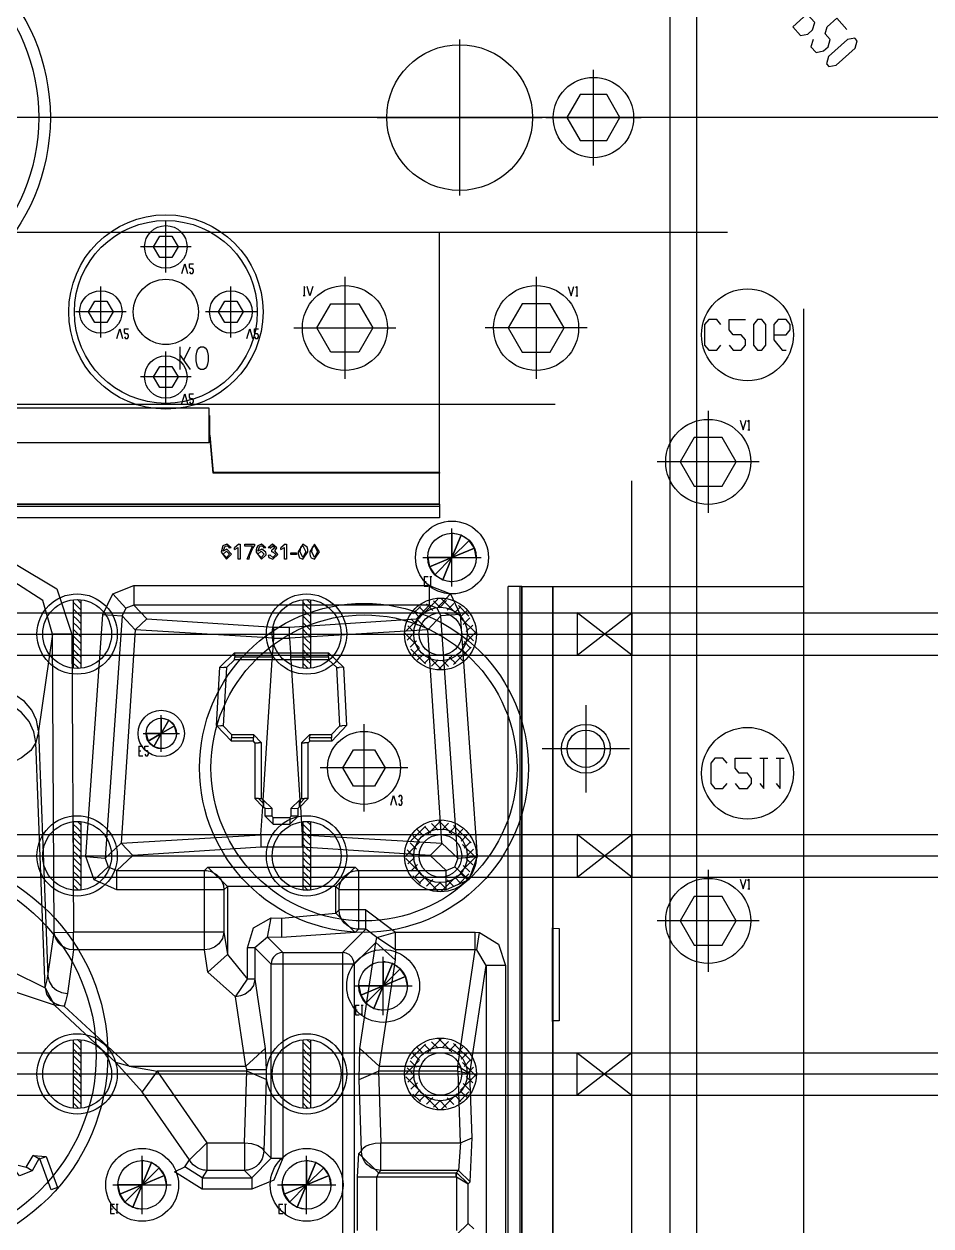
# Model space of a CAD drawing. Header units: millimetres. Extents: x -1 to 1014, y -756 to 757.
# Drawn here: x 228.3 to 292, y 139.8 to 224.1 of the extents above; entities that cross this region are included whole.
import ezdxf

# ---------------------------------------------------------------- set-up
doc = ezdxf.new("R2010")
doc.units = ezdxf.units.MM

# ---------------------------------------------------------------- blocks, each defined once
blk = doc.blocks.new('blockName2')
for points in [[(273.685, 29.578), (273.685, 405.569)], [(275.565, 29.578), (275.565, 405.569)], [(284.304, 225.741), (282.316, 223.936), (282.858, 223.339), (283.37, 223.441), (283.701, 223.742), (283.852, 224.242), (283.31, 224.838)], [(283.731, 223.044), (283.58, 222.544), (283.941, 222.146), (284.453, 222.248), (284.784, 222.549), (284.935, 223.049), (284.574, 223.447), (284.725, 223.946), (285.388, 224.548), (286.11, 223.753)], [(258.914, 223.049), (258.914, 212.098)], [(286.652, 223.157), (286.14, 223.054), (284.814, 221.851), (284.663, 221.351), (284.844, 221.152), (285.356, 221.254), (286.681, 222.458), (286.832, 222.958), (286.652, 223.157)], [(268.313, 214.217), (268.313, 220.931)], [(269.244, 215.962), (270.174, 217.574), (269.244, 219.185), (267.383, 219.185), (266.453, 217.574), (267.383, 215.962), (269.244, 215.962)], [(335.143, 217.574), (32.2878, 217.574)], [(253.118, 217.574), (264.709, 217.574)], [(264.956, 217.574), (271.671, 217.574)], [(238.288, 206.707), (238.288, 210.285)], [(277.713, 209.517), (89.7177, 209.517)], [(257.496, 190.44), (257.496, 209.517)], [(240.076, 208.496), (236.499, 208.496)], [(237.859, 207.753), (237.429, 208.496), (237.859, 209.24), (238.717, 209.24), (239.146, 208.496), (238.717, 207.753), (237.859, 207.753)], [(239.414, 206.632), (239.615, 207.303), (239.817, 206.632)], [(239.951, 206.744), (240.018, 206.632), (240.152, 206.632), (240.219, 206.744), (240.219, 206.855), (240.152, 206.967), (240.018, 206.967), (239.951, 207.079), (239.951, 207.303), (240.219, 207.303)], [(250.857, 206.384), (250.857, 199.221)], [(264.285, 206.384), (264.285, 199.221)], [(233.722, 202.142), (233.722, 205.719)], [(242.853, 202.142), (242.853, 205.719)], [(248.07, 205.052), (247.936, 205.052)], [(248.07, 205.611), (248.003, 205.723), (248.003, 205.052)], [(248.607, 205.723), (248.406, 205.052), (248.205, 205.723)], [(266.534, 205.723), (266.736, 205.052), (266.937, 205.723)], [(267.071, 205.611), (267.139, 205.723), (267.139, 205.052)], [(267.071, 205.052), (267.206, 205.052)], [(233.293, 203.187), (232.864, 203.93), (233.293, 204.674), (234.152, 204.674), (234.581, 203.93), (234.152, 203.187), (233.293, 203.187)], [(242.424, 203.187), (241.995, 203.93), (242.424, 204.674), (243.283, 204.674), (243.712, 203.93), (243.283, 203.187), (242.424, 203.187)], [(251.841, 204.508), (252.826, 202.802), (251.841, 201.097), (249.872, 201.097), (248.888, 202.802), (249.872, 204.508), (251.841, 204.508)], [(263.3, 204.508), (262.316, 202.802), (263.3, 201.097), (265.27, 201.097), (266.254, 202.802), (265.27, 204.508), (263.3, 204.508)], [(235.511, 203.93), (231.934, 203.93)], [(244.642, 203.93), (241.065, 203.93)], [(277.261, 203.038), (276.974, 203.396), (276.401, 203.396), (276.115, 203.038), (276.115, 201.605), (276.401, 201.247), (276.974, 201.247), (277.261, 201.605)], [(277.834, 201.605), (278.12, 201.247), (278.693, 201.247), (278.98, 201.605), (278.98, 201.963), (278.693, 202.321), (278.12, 202.321), (277.834, 202.68), (277.834, 203.396), (278.98, 203.396)], [(279.839, 203.396), (279.552, 203.038), (279.552, 201.605), (279.839, 201.247), (280.125, 201.247), (280.412, 201.605), (280.412, 203.038), (280.125, 203.396), (279.839, 203.396)], [(280.985, 202.321), (281.844, 202.321), (282.131, 202.68), (282.131, 203.038), (281.844, 203.396), (281.271, 203.396), (280.985, 203.038), (280.985, 201.963), (281.558, 201.247), (281.844, 201.247)], [(283.085, 76.5769), (283.085, 204.145)], [(234.848, 202.066), (235.05, 202.737), (235.251, 202.066)], [(235.385, 202.178), (235.452, 202.066), (235.587, 202.066), (235.654, 202.178), (235.654, 202.29), (235.587, 202.402), (235.452, 202.402), (235.385, 202.514), (235.385, 202.737), (235.654, 202.737)], [(243.979, 202.066), (244.181, 202.737), (244.382, 202.066)], [(244.516, 202.178), (244.584, 202.066), (244.718, 202.066), (244.785, 202.178), (244.785, 202.29), (244.718, 202.402), (244.584, 202.402), (244.516, 202.514), (244.516, 202.737), (244.785, 202.737)], [(247.275, 202.802), (254.438, 202.802)], [(267.866, 202.802), (260.704, 202.802)], [(238.288, 197.576), (238.288, 201.153)], [(239.277, 201.488), (239.277, 199.877)], [(240.029, 199.877), (239.277, 200.951)], [(239.546, 200.568), (240.029, 201.488)], [(240.727, 199.877), (240.62, 199.954), (240.512, 200.107), (240.459, 200.261), (240.405, 200.491), (240.405, 200.874), (240.459, 201.105), (240.512, 201.258), (240.62, 201.412), (240.727, 201.488), (240.942, 201.488), (241.049, 201.412), (241.157, 201.258), (241.211, 201.105), (241.264, 200.874), (241.264, 200.491), (241.211, 200.261), (241.157, 200.107), (241.049, 199.954), (240.942, 199.877), (240.727, 199.877)], [(237.859, 198.621), (237.429, 199.365), (237.859, 200.108), (238.717, 200.108), (239.146, 199.365), (238.717, 198.621), (237.859, 198.621)], [(240.076, 199.365), (236.499, 199.365)], [(239.414, 197.5), (239.615, 198.172), (239.817, 197.5)], [(239.951, 197.612), (240.018, 197.5), (240.152, 197.5), (240.219, 197.612), (240.219, 197.724), (240.152, 197.836), (240.018, 197.836), (239.951, 197.948), (239.951, 198.172), (240.219, 198.172)], [(265.628, 197.431), (101.803, 197.431)], [(227.685, 197.203), (241.315, 197.203)], [(241.315, 197.203), (241.315, 194.738)], [(241.342, 196.652), (241.342, 195.289)], [(276.37, 196.984), (276.37, 189.821)], [(278.62, 196.323), (278.821, 195.652), (279.023, 196.323)], [(279.157, 196.212), (279.224, 196.323), (279.224, 195.652)], [(241.342, 195.289), (241.367, 195.289)], [(241.602, 192.617), (241.367, 195.289)], [(241.628, 192.646), (241.396, 195.289)], [(275.386, 195.108), (274.401, 193.403), (275.386, 191.697), (277.355, 191.697), (278.34, 193.403), (277.355, 195.108), (275.386, 195.108)], [(279.157, 195.652), (279.291, 195.652)], [(241.315, 194.738), (227.685, 194.738)], [(279.952, 193.403), (272.789, 193.403)], [(241.602, 192.617), (241.628, 192.646)], [(257.496, 192.617), (241.602, 192.617)], [(257.496, 192.646), (241.628, 192.646)], [(257.496, 192.646), (257.496, 192.617)], [(270.999, 88.6623), (270.999, 192.06)], [(257.496, 190.44), (109.935, 190.44)], [(109.935, 190.44), (257.496, 190.44)], [(109.935, 190.296), (257.496, 190.296)], [(257.496, 190.44), (257.496, 189.479)], [(257.496, 189.479), (109.935, 189.479)], [(258.377, 184.642), (258.377, 188.735)], [(242.296, 187.513), (242.181, 187.071)], [(242.567, 187.634), (242.296, 187.513)], [(242.316, 187.128), (242.443, 187.48)], [(242.443, 187.48), (242.558, 187.512)], [(242.558, 187.512), (242.688, 187.457)], [(242.872, 187.362), (242.567, 187.634)], [(242.688, 187.457), (242.737, 187.349)], [(242.872, 187.362), (242.737, 187.349)], [(243.409, 187.634), (243.117, 187.369)], [(243.117, 187.244), (243.361, 187.4)], [(243.117, 187.244), (243.117, 187.369)], [(243.361, 186.576), (243.361, 187.4)], [(243.409, 187.634), (243.496, 187.634)], [(243.496, 187.634), (243.496, 186.576)], [(243.835, 187.484), (243.835, 187.62)], [(243.835, 187.62), (244.513, 187.62)], [(244.378, 187.484), (243.835, 187.484)], [(243.998, 186.576), (244.378, 187.484)], [(244.369, 187.305), (244.513, 187.51)], [(244.513, 187.62), (244.513, 187.51)], [(244.665, 187.382), (244.632, 187.233)], [(244.737, 187.513), (244.665, 187.382)], [(245.008, 187.634), (244.737, 187.513)], [(244.757, 187.128), (244.884, 187.48)], [(244.884, 187.48), (244.999, 187.512)], [(244.999, 187.512), (245.129, 187.457)], [(245.314, 187.362), (245.008, 187.634)], [(245.129, 187.457), (245.178, 187.349)], [(245.314, 187.362), (245.178, 187.349)], [(245.786, 187.634), (245.476, 187.362)], [(245.612, 187.349), (245.476, 187.362)], [(245.612, 187.349), (245.79, 187.512)], [(245.951, 187.36), (245.732, 187.197)], [(246.087, 187.365), (245.786, 187.634)], [(245.79, 187.512), (245.951, 187.36)], [(245.942, 187.155), (246.087, 187.365)], [(246.664, 187.634), (246.371, 187.369)], [(246.371, 187.244), (246.615, 187.4)], [(246.371, 187.244), (246.371, 187.369)], [(246.615, 186.576), (246.615, 187.4)], [(246.664, 187.634), (246.751, 187.634)], [(246.751, 187.634), (246.751, 186.576)], [(247.917, 187.634), (247.578, 187.097)], [(247.714, 187.098), (247.775, 187.439)], [(247.775, 187.439), (247.916, 187.512)], [(247.916, 187.512), (248.121, 187.098)], [(248.216, 187.403), (247.917, 187.634)], [(248.248, 187.258), (248.216, 187.403)], [(248.731, 187.634), (248.392, 187.097)], [(248.528, 187.098), (248.589, 187.439)], [(248.589, 187.439), (248.73, 187.512)], [(248.73, 187.512), (248.934, 187.098)], [(249.07, 187.097), (248.731, 187.634)], [(242.181, 187.071), (242.552, 186.562)], [(242.573, 187.267), (242.316, 187.128)], [(242.316, 186.927), (242.536, 187.145)], [(242.541, 186.684), (242.316, 186.927)], [(242.536, 187.145), (242.75, 186.92)], [(242.75, 186.92), (242.541, 186.684)], [(242.552, 186.562), (242.886, 186.924)], [(242.886, 186.924), (242.573, 187.267)], [(243.496, 186.576), (243.361, 186.576)], [(244.134, 186.576), (243.998, 186.576)], [(244.134, 186.576), (244.18, 186.863)], [(244.18, 186.863), (244.369, 187.305)], [(244.632, 187.233), (244.622, 187.071)], [(244.622, 187.071), (244.993, 186.562)], [(245.015, 187.267), (244.757, 187.128)], [(244.757, 186.927), (244.977, 187.145)], [(244.982, 186.684), (244.757, 186.927)], [(244.977, 187.145), (245.191, 186.92)], [(245.191, 186.92), (244.982, 186.684)], [(244.993, 186.562), (245.325, 186.885)], [(245.302, 187.067), (245.015, 187.267)], [(245.327, 186.924), (245.302, 187.067)], [(245.325, 186.885), (245.327, 186.924)], [(245.463, 186.861), (245.598, 186.874)], [(245.463, 186.861), (245.519, 186.699)], [(245.519, 186.699), (245.792, 186.562)], [(245.797, 186.684), (245.598, 186.874)], [(245.719, 187.078), (245.733, 187.197)], [(245.719, 187.078), (245.807, 187.092)], [(245.792, 186.562), (246.141, 186.894)], [(246.005, 186.895), (245.797, 186.684)], [(245.807, 187.092), (246.005, 186.895)], [(246.141, 186.894), (245.942, 187.155)], [(246.751, 186.576), (246.615, 186.576)], [(247.063, 186.888), (247.063, 187.01)], [(247.063, 187.01), (247.456, 187.01)], [(247.456, 186.888), (247.063, 186.888)], [(247.456, 187.01), (247.456, 186.888)], [(247.578, 187.097), (247.587, 186.941)], [(247.587, 186.941), (247.617, 186.795)], [(247.617, 186.795), (247.681, 186.664)], [(247.681, 186.664), (247.917, 186.562)], [(247.917, 186.684), (247.714, 187.098)], [(248.121, 187.098), (247.917, 186.684)], [(247.917, 186.562), (248.256, 187.097)], [(248.256, 187.097), (248.248, 187.258)], [(248.392, 187.097), (248.4, 186.941)], [(248.4, 186.941), (248.43, 186.795)], [(248.43, 186.795), (248.495, 186.664)], [(248.495, 186.664), (248.731, 186.562)], [(248.731, 186.684), (248.528, 187.098)], [(248.934, 187.098), (248.731, 186.684)], [(248.731, 186.562), (249.07, 187.097)], [(256.33, 186.689), (260.423, 186.689)], [(227.781, 186.201), (230.634, 184.491), (231.692, 181.31)], [(230.332, 181.302), (229.64, 183.661), (227.604, 184.981)], [(256.427, 185.344), (256.427, 184.672), (256.696, 184.672)], [(256.427, 185.344), (256.696, 185.344)], [(256.427, 185.008), (256.562, 185.008)], [(256.83, 184.784), (256.897, 184.672), (256.897, 185.344)], [(256.83, 185.344), (256.964, 185.344)], [(233.868, 182.689), (234.554, 184.129)], [(234.554, 184.129), (236.038, 184.713)], [(235.48, 183.137), (234.554, 184.129)], [(236.038, 184.713), (236.038, 183.353)], [(236.038, 184.713), (256.786, 184.713)], [(256.786, 184.713), (258.27, 184.129)], [(256.786, 184.713), (256.786, 183.353)], [(257.344, 183.137), (258.27, 184.129)], [(258.27, 184.129), (258.956, 182.689)], [(262.322, 100.82), (262.322, 184.652)], [(263.283, 184.652), (262.322, 184.652)], [(263.14, 184.652), (263.14, 100.747)], [(263.283, 100.708), (263.283, 184.652)], [(263.283, 184.652), (263.283, 100.708)], [(263.283, 184.652), (283.085, 184.652)], [(265.461, 160.698), (265.461, 184.652)], [(265.461, 184.652), (265.489, 184.652)], [(265.489, 160.679), (265.489, 184.652)], [(231.789, 183.719), (231.789, 178.915)], [(231.789, 183.553), (232.057, 183.284)], [(232.057, 183.284), (232.326, 183.015)], [(232.083, 183.733), (232.326, 183.49)], [(232.326, 183.719), (232.326, 178.915)], [(235.48, 183.137), (235.225, 182.595)], [(236.038, 183.353), (235.48, 183.137)], [(256.786, 183.353), (236.038, 183.353)], [(236.038, 183.353), (236.946, 182.38)], [(247.903, 183.719), (247.903, 178.915)], [(247.903, 183.553), (248.171, 183.284)], [(248.171, 183.284), (248.44, 183.015)], [(248.197, 183.733), (248.44, 183.49)], [(248.44, 183.719), (248.44, 178.915)], [(255.631, 182.726), (256.162, 183.257)], [(255.878, 182.38), (256.786, 183.353)], [(256.08, 183.223), (256.535, 182.768)], [(256.279, 182.662), (257.378, 183.761)], [(256.584, 183.432), (257.039, 182.977)], [(257.344, 183.137), (256.786, 183.353)], [(257.088, 183.64), (257.543, 183.185)], [(257.599, 182.595), (257.344, 183.137)], [(257.495, 183.166), (257.995, 183.665)], [(257.619, 183.821), (258.718, 182.722)], [(258.043, 183.002), (258.498, 183.457)], [(258.547, 182.793), (259.002, 183.248)], [(258.835, 183.317), (259.571, 182.581)], [(96.4318, 182.811), (270.999, 182.811)], [(231.789, 183.078), (232.056, 182.811)], [(231.789, 182.603), (232.057, 182.335)], [(232.056, 182.811), (232.057, 182.809)], [(232.057, 182.809), (232.326, 182.541)], [(232.057, 182.335), (232.326, 182.066)], [(232.679, 165.687), (233.868, 182.689)], [(233.868, 182.689), (235.225, 182.595)], [(235.225, 182.595), (234.036, 165.592)], [(236.132, 181.621), (235.225, 182.595)], [(236.132, 181.621), (236.946, 182.38)], [(236.946, 182.38), (245.859, 181.794)], [(246.964, 181.794), (255.878, 182.38)], [(247.903, 183.078), (248.17, 182.811)], [(247.903, 182.603), (248.171, 182.335)], [(248.17, 182.811), (248.171, 182.809)], [(248.171, 182.809), (248.44, 182.541)], [(248.171, 182.335), (248.44, 182.066)], [(255.128, 181.51), (256.226, 182.609)], [(255.491, 182.388), (255.946, 181.933)], [(255.7, 182.892), (256.155, 182.437)], [(256.692, 181.621), (255.878, 182.38)], [(257.599, 182.595), (256.692, 181.621)], [(258.956, 182.689), (257.599, 182.595)], [(258.788, 165.592), (257.599, 182.595)], [(258.956, 182.689), (260.145, 165.687)], [(258.962, 182.497), (259.418, 182.952)], [(258.976, 182.464), (260.074, 181.366)], [(259.171, 181.993), (259.626, 182.448)], [(267.167, 179.824), (270.999, 182.811)], [(270.999, 179.824), (267.167, 182.811)], [(267.167, 182.811), (267.167, 179.824)], [(270.999, 182.811), (323.906, 182.811)], [(270.999, 182.811), (270.999, 179.824)], [(231.789, 182.128), (232.057, 181.86)], [(231.789, 181.654), (232.057, 181.385)], [(232.057, 181.86), (232.326, 181.591)], [(236.132, 181.621), (235.158, 166.639)], [(245.859, 181.035), (236.132, 181.621)], [(245.859, 181.794), (246.964, 181.794)], [(245.859, 181.035), (245.859, 181.794)], [(246.964, 181.035), (246.964, 181.794)], [(256.692, 181.621), (246.964, 181.035)], [(247.903, 182.128), (248.171, 181.86)], [(247.903, 181.654), (248.171, 181.385)], [(248.171, 181.86), (248.44, 181.591)], [(255.283, 181.885), (255.738, 181.43)], [(257.666, 166.639), (256.692, 181.621)], [(259.12, 180.518), (260.043, 181.441)], [(259.38, 181.49), (259.835, 181.945)], [(96.4318, 181.317), (272.492, 181.317)], [(230.332, 181.302), (229.35, 174.518)], [(231.692, 181.31), (230.332, 181.302)], [(230.455, 160.37), (230.332, 181.302)], [(231.692, 181.31), (231.814, 160.378)], [(231.789, 181.179), (232.057, 180.91)], [(231.789, 180.704), (232.057, 180.435)], [(232.057, 181.385), (232.125, 181.317)], [(232.057, 180.91), (232.326, 180.642)], [(232.125, 181.317), (232.326, 181.116)], [(245.791, 179.987), (245.859, 181.035)], [(245.859, 181.035), (246.964, 181.035)], [(246.964, 181.035), (247.033, 179.987)], [(247.903, 181.179), (248.171, 180.91)], [(247.903, 180.704), (248.171, 180.435)], [(248.171, 181.385), (248.239, 181.317)], [(248.171, 180.91), (248.44, 180.642)], [(248.239, 181.317), (248.44, 181.116)], [(255.074, 181.381), (256.082, 180.373)], [(255.223, 180.894), (255.723, 181.393)], [(255.432, 180.39), (255.887, 180.845)], [(259.231, 180.785), (259.686, 180.33)], [(259.439, 181.289), (259.894, 180.834)], [(270.999, 181.317), (329.543, 181.317)], [(96.4318, 179.824), (270.999, 179.824)], [(231.789, 180.229), (232.057, 179.961)], [(231.789, 179.755), (232.057, 179.486)], [(232.057, 180.435), (232.326, 180.167)], [(232.057, 179.961), (232.194, 179.824)], [(232.194, 179.824), (232.326, 179.692)], [(242.074, 178.985), (243.115, 179.986)], [(243.115, 179.987), (243.128, 179.719)], [(243.115, 179.986), (249.709, 179.986)], [(245.776, 179.516), (245.776, 179.987)], [(247.048, 179.987), (247.048, 179.516)], [(247.903, 180.229), (248.171, 179.961)], [(247.903, 179.755), (248.171, 179.486)], [(248.171, 180.435), (248.44, 180.167)], [(248.171, 179.961), (248.308, 179.824)], [(248.308, 179.824), (248.44, 179.692)], [(249.696, 179.719), (249.709, 179.986)], [(249.709, 179.986), (250.75, 178.985)], [(255.487, 180.256), (256.509, 179.234)], [(255.64, 179.887), (256.095, 180.342)], [(255.937, 179.471), (256.392, 179.926)], [(256.627, 179.829), (257.635, 178.82)], [(257.447, 178.845), (258.371, 179.769)], [(258.488, 179.174), (259.715, 180.4)], [(258.691, 179.901), (259.146, 179.446)], [(259.022, 180.282), (259.477, 179.827)], [(270.999, 179.824), (323.906, 179.824)], [(231.789, 179.28), (232.057, 179.011)], [(232.057, 179.486), (232.326, 179.217)], [(232.057, 179.011), (232.162, 178.906)], [(241.855, 174.896), (242.074, 178.985)], [(242.074, 178.985), (242.368, 178.964)], [(242.536, 178.966), (242.317, 174.877)], [(242.536, 178.966), (242.368, 178.964)], [(242.536, 178.966), (243.111, 179.515)], [(243.111, 179.515), (243.128, 179.719)], [(249.713, 179.515), (243.111, 179.515)], [(243.128, 179.719), (245.776, 179.719)], [(245.12, 169.662), (245.761, 179.516)], [(247.048, 179.719), (249.696, 179.719)], [(247.063, 179.516), (247.704, 169.662)], [(247.903, 179.28), (248.171, 179.011)], [(248.171, 179.486), (248.44, 179.217)], [(248.171, 179.011), (248.276, 178.906)], [(249.696, 179.719), (249.713, 179.515)], [(249.713, 179.515), (250.288, 178.966)], [(250.507, 174.877), (250.288, 178.966)], [(250.288, 178.966), (250.456, 178.964)], [(250.75, 178.985), (250.456, 178.964)], [(250.75, 178.985), (250.969, 174.896)], [(256.44, 179.262), (256.895, 179.717)], [(256.944, 179.054), (257.399, 179.509)], [(257.683, 179.484), (258.138, 179.029)], [(258.187, 179.692), (258.642, 179.237)], [(229.35, 174.518), (229.215, 175.268), (228.876, 175.968), (228.355, 176.572), (227.687, 177.042), (226.914, 177.345), (226.087, 177.463)], [(229.15, 173.705), (229.016, 174.461), (228.68, 175.173), (228.164, 175.796), (227.501, 176.289), (226.735, 176.62), (225.916, 176.768)], [(237.966, 173.055), (237.966, 175.614)], [(267.776, 176.33), (267.776, 170.191)], [(241.855, 174.896), (242.149, 174.875)], [(242.891, 173.791), (241.855, 174.896)], [(242.317, 174.877), (242.149, 174.875)], [(242.894, 174.262), (242.317, 174.877)], [(249.929, 174.262), (250.507, 174.877)], [(250.969, 174.896), (249.933, 173.791)], [(250.507, 174.877), (250.675, 174.875)], [(250.969, 174.896), (250.675, 174.875)], [(252.2, 168.848), (252.2, 174.987)], [(229.35, 174.518), (229.302, 174.246), (229.235, 173.975), (229.15, 173.705)], [(229.35, 174.518), (230.011, 157.307)], [(236.686, 174.335), (239.245, 174.335)], [(242.891, 173.791), (242.906, 174.038)], [(242.894, 174.262), (242.906, 174.038)], [(242.894, 174.262), (244.438, 174.262)], [(244.44, 174.038), (242.906, 174.038)], [(244.437, 173.791), (244.44, 174.038)], [(244.438, 174.262), (244.44, 174.038)], [(245.013, 173.686), (244.438, 174.262)], [(248.386, 174.262), (247.811, 173.686)], [(248.386, 174.262), (248.384, 174.038)], [(249.918, 174.038), (248.384, 174.038)], [(248.386, 173.791), (248.384, 174.038)], [(248.386, 174.262), (249.93, 174.262)], [(249.929, 174.262), (249.918, 174.038)], [(249.933, 173.791), (249.918, 174.038)], [(229.15, 173.705), (228.799, 173.136), (228.163, 172.613), (227.274, 172.16), (226.174, 171.8), (224.915, 171.549)], [(229.806, 156.475), (229.15, 173.705)], [(236.401, 173.442), (236.401, 172.77), (236.67, 172.77)], [(236.401, 173.442), (236.67, 173.442)], [(236.401, 173.106), (236.536, 173.106)], [(236.804, 172.882), (236.871, 172.77), (237.006, 172.77), (237.073, 172.882), (237.073, 172.994), (237.006, 173.106), (236.871, 173.106), (236.804, 173.218), (236.804, 173.442), (237.073, 173.442)], [(244.437, 173.791), (242.891, 173.791)], [(244.541, 173.686), (244.437, 173.791)], [(244.542, 173.686), (244.541, 169.768)], [(244.542, 173.686), (244.796, 173.677)], [(245.013, 173.686), (244.796, 173.677)], [(245.013, 169.768), (245.013, 173.686)], [(247.811, 173.686), (248.028, 173.677)], [(247.811, 173.686), (247.811, 169.768)], [(248.282, 173.686), (248.028, 173.677)], [(248.283, 169.768), (248.282, 173.686)], [(248.387, 173.791), (248.283, 173.686)], [(249.933, 173.791), (248.387, 173.791)], [(251.461, 170.638), (250.723, 171.918), (251.461, 173.197), (252.938, 173.197), (253.676, 171.918), (252.938, 170.638), (251.461, 170.638)], [(270.846, 173.26), (264.707, 173.26)], [(277.69, 172.253), (277.404, 172.612), (276.831, 172.612), (276.545, 172.253), (276.545, 170.821), (276.831, 170.463), (277.404, 170.463), (277.69, 170.821)], [(278.263, 170.821), (278.55, 170.463), (279.123, 170.463), (279.409, 170.821), (279.409, 171.179), (279.123, 171.537), (278.55, 171.537), (278.263, 171.895), (278.263, 172.612), (279.409, 172.612)], [(279.982, 170.821), (280.269, 170.463), (280.269, 172.612)], [(279.982, 172.612), (280.555, 172.612)], [(281.128, 170.821), (281.415, 170.463), (281.415, 172.612)], [(281.128, 172.612), (281.701, 172.612)], [(255.269, 171.918), (249.13, 171.918)], [(244.796, 169.758), (244.541, 169.768)], [(244.541, 169.768), (245.107, 169.192)], [(244.796, 169.758), (245.013, 169.768)], [(245.111, 169.437), (244.796, 169.758)], [(245.013, 169.768), (245.12, 169.662)], [(245.105, 169.437), (245.113, 169.663)], [(245.12, 169.662), (245.151, 169.662)], [(245.151, 169.662), (245.151, 169.191)], [(245.728, 169.086), (245.151, 169.662)], [(247.673, 169.662), (247.096, 169.086)], [(247.673, 169.662), (247.704, 169.662)], [(247.673, 169.191), (247.673, 169.662)], [(247.704, 169.662), (247.811, 169.768)], [(247.711, 169.663), (247.719, 169.437)], [(248.028, 169.758), (247.713, 169.437)], [(247.717, 169.192), (248.283, 169.768)], [(247.811, 169.768), (248.028, 169.758)], [(248.283, 169.768), (248.028, 169.758)], [(254.08, 169.298), (254.282, 169.97), (254.483, 169.298)], [(254.819, 169.634), (254.886, 169.746), (254.886, 169.858), (254.819, 169.97), (254.685, 169.97), (254.617, 169.858)], [(254.617, 169.41), (254.685, 169.298), (254.819, 169.298), (254.886, 169.41), (254.886, 169.522), (254.819, 169.634), (254.752, 169.634)], [(244.961, 167.22), (245.089, 169.191)], [(245.151, 169.191), (245.089, 169.191)], [(245.117, 169.436), (245.117, 169.191)], [(245.151, 169.191), (245.256, 169.086)], [(245.256, 168.541), (245.256, 169.086)], [(245.256, 169.086), (245.492, 169.077)], [(245.492, 169.077), (245.728, 169.086)], [(245.728, 169.086), (245.728, 168.541)], [(247.096, 168.541), (247.096, 169.086)], [(247.096, 169.086), (247.313, 169.077)], [(247.313, 169.077), (247.568, 169.086)], [(247.568, 169.086), (247.673, 169.191)], [(247.568, 168.541), (247.568, 169.086)], [(247.735, 169.191), (247.673, 169.191)], [(247.707, 169.191), (247.707, 169.436)], [(247.735, 169.191), (247.863, 167.22)], [(231.789, 168.143), (231.789, 163.338)], [(231.789, 167.976), (232.057, 167.707)], [(232.083, 168.156), (232.326, 167.913)], [(232.326, 168.143), (232.326, 163.338)], [(245.492, 168.532), (245.256, 168.541)], [(245.256, 168.541), (245.833, 167.965)], [(245.728, 168.541), (245.492, 168.532)], [(245.833, 168.436), (245.728, 168.541)], [(245.833, 168.436), (246.991, 168.436)], [(245.833, 167.965), (245.833, 168.436)], [(245.833, 167.965), (246.991, 167.965)], [(247.096, 168.541), (246.991, 168.436)], [(246.991, 167.965), (247.568, 168.541)], [(246.991, 168.436), (246.991, 167.965)], [(247.313, 168.532), (247.096, 168.541)], [(247.568, 168.541), (247.313, 168.532)], [(247.903, 168.143), (247.903, 163.338)], [(247.903, 167.976), (248.171, 167.707)], [(248.197, 168.156), (248.44, 167.913)], [(248.44, 168.143), (248.44, 163.338)], [(256.627, 167.229), (257.635, 168.238)], [(256.944, 168.004), (257.399, 167.549)], [(257.447, 168.213), (258.371, 167.289)], [(257.683, 167.574), (258.138, 168.029)], [(96.4318, 167.234), (270.999, 167.234)], [(231.789, 167.501), (232.056, 167.234)], [(232.056, 167.234), (232.057, 167.233)], [(232.057, 167.707), (232.326, 167.439)], [(232.057, 167.233), (232.326, 166.964)], [(235.158, 166.639), (244.961, 167.22)], [(244.961, 167.22), (244.961, 166.347)], [(247.863, 167.22), (244.961, 167.22)], [(247.863, 167.22), (247.863, 166.347)], [(247.863, 167.22), (257.666, 166.639)], [(247.903, 167.501), (248.17, 167.234)], [(248.17, 167.234), (248.171, 167.233)], [(248.171, 167.707), (248.44, 167.439)], [(248.171, 167.233), (248.44, 166.964)], [(255.487, 166.802), (256.509, 167.824)], [(255.64, 167.171), (256.095, 166.716)], [(255.937, 167.587), (256.392, 167.132)], [(256.44, 167.796), (256.895, 167.341)], [(258.187, 167.365), (258.642, 167.82)], [(258.488, 167.884), (259.715, 166.657)], [(258.691, 167.157), (259.146, 167.612)], [(259.022, 166.776), (259.477, 167.231)], [(267.167, 164.247), (270.999, 167.234)], [(270.999, 164.247), (267.167, 167.234)], [(267.167, 167.234), (267.167, 164.247)], [(270.999, 167.234), (323.906, 167.234)], [(270.999, 167.234), (270.999, 164.247)], [(231.789, 167.026), (232.057, 166.758)], [(231.789, 166.552), (232.057, 166.283)], [(232.057, 166.758), (232.326, 166.489)], [(232.057, 166.283), (232.326, 166.014)], [(234.036, 165.592), (235.158, 166.639)], [(235.158, 166.639), (235.972, 165.766)], [(244.961, 166.347), (235.972, 165.766)], [(247.863, 166.347), (244.961, 166.347)], [(256.852, 165.766), (247.863, 166.347)], [(247.903, 167.026), (248.171, 166.758)], [(247.903, 166.552), (248.171, 166.283)], [(248.171, 166.758), (248.44, 166.489)], [(248.171, 166.283), (248.44, 166.014)], [(255.074, 165.677), (256.082, 166.685)], [(255.432, 166.668), (255.887, 166.213)], [(257.668, 166.582), (256.852, 165.766)], [(258.788, 165.592), (257.666, 166.639)], [(257.666, 166.639), (257.668, 166.582)], [(259.12, 166.54), (260.043, 165.617)], [(259.231, 166.273), (259.686, 166.728)], [(96.4318, 165.741), (272.492, 165.741)], [(231.789, 166.077), (232.057, 165.808)], [(231.789, 165.602), (232.057, 165.333)], [(232.057, 165.808), (232.125, 165.741)], [(232.125, 165.741), (232.326, 165.54)], [(232.679, 165.687), (234.036, 165.592)], [(233.258, 164.051), (232.679, 165.687)], [(234.036, 165.592), (234.249, 164.976)], [(235.972, 165.766), (234.849, 164.72)], [(247.903, 166.077), (248.171, 165.808)], [(247.903, 165.602), (248.171, 165.333)], [(248.171, 165.808), (248.239, 165.741)], [(248.239, 165.741), (248.44, 165.54)], [(255.128, 165.547), (256.226, 164.449)], [(255.223, 166.164), (255.723, 165.665)], [(255.283, 165.173), (255.738, 165.628)], [(257.975, 164.72), (256.852, 165.766)], [(258.575, 164.976), (258.791, 165.535)], [(258.788, 165.592), (260.145, 165.687)], [(258.791, 165.535), (258.788, 165.592)], [(258.976, 164.594), (260.074, 165.692)], [(259.38, 165.568), (259.835, 165.113)], [(259.439, 165.769), (259.894, 166.224)], [(260.145, 165.687), (259.566, 164.051)], [(270.999, 165.741), (329.543, 165.741)], [(231.789, 165.127), (232.057, 164.859)], [(231.789, 164.653), (232.057, 164.384)], [(232.057, 165.333), (232.326, 165.065)], [(232.057, 164.859), (232.326, 164.59)], [(234.249, 164.976), (233.258, 164.051)], [(234.249, 164.976), (234.849, 164.72)], [(234.849, 164.72), (241.01, 164.72)], [(234.849, 163.36), (234.849, 164.72)], [(241.01, 164.72), (241.245, 164.954)], [(241.01, 164.72), (241.139, 164.713), (241.26, 164.695), (241.392, 164.663), (241.534, 164.612), (241.682, 164.539), (241.834, 164.438), (241.984, 164.305), (242.125, 164.134), (242.246, 163.92), (242.335, 163.662), (242.37, 163.36)], [(241.01, 159.143), (241.01, 164.72)], [(241.245, 164.954), (251.579, 164.954)], [(241.245, 164.954), (242.605, 163.595)], [(247.903, 165.127), (248.171, 164.859)], [(247.903, 164.653), (248.171, 164.384)], [(248.171, 165.333), (248.44, 165.065)], [(248.171, 164.859), (248.44, 164.59)], [(251.579, 164.954), (250.219, 163.595)], [(250.454, 163.36), (250.49, 163.663), (250.578, 163.921), (250.7, 164.135), (250.842, 164.306), (250.992, 164.439), (251.145, 164.54), (251.294, 164.614), (251.437, 164.664), (251.57, 164.696), (251.69, 164.713), (251.814, 164.72)], [(251.579, 164.954), (251.814, 164.72)], [(251.814, 164.72), (257.975, 164.72)], [(251.814, 164.72), (251.814, 160.591)], [(255.491, 164.67), (255.946, 165.125)], [(255.7, 164.166), (256.155, 164.621)], [(257.975, 164.72), (258.575, 164.976)], [(257.975, 163.36), (257.975, 164.72)], [(258.575, 164.976), (259.566, 164.051)], [(258.962, 164.561), (259.418, 164.106)], [(259.171, 165.065), (259.626, 164.61)], [(276.37, 164.756), (276.37, 157.594)], [(96.4318, 164.247), (270.999, 164.247)], [(231.789, 164.178), (232.057, 163.909)], [(231.789, 163.703), (232.057, 163.434)], [(232.057, 164.384), (232.194, 164.247)], [(232.057, 163.909), (232.326, 163.641)], [(232.194, 164.247), (232.326, 164.115)], [(234.849, 163.36), (233.258, 164.051)], [(247.903, 164.178), (248.171, 163.909)], [(247.903, 163.703), (248.171, 163.434)], [(248.171, 164.384), (248.308, 164.247)], [(248.171, 163.909), (248.44, 163.641)], [(248.308, 164.247), (248.44, 164.115)], [(255.631, 164.332), (256.162, 163.801)], [(256.08, 163.835), (256.535, 164.29)], [(256.279, 164.396), (257.378, 163.297)], [(256.584, 163.626), (257.039, 164.081)], [(257.088, 163.417), (257.543, 163.872)], [(257.495, 163.892), (257.995, 163.393)], [(257.619, 163.237), (258.718, 164.336)], [(259.566, 164.051), (257.975, 163.36)], [(258.043, 164.056), (258.498, 163.601)], [(258.547, 164.265), (259.002, 163.81)], [(258.835, 163.741), (259.571, 164.476)], [(270.999, 164.247), (323.906, 164.247)], [(278.62, 164.096), (278.821, 163.424), (279.023, 164.096)], [(279.157, 163.984), (279.224, 164.096), (279.224, 163.424)], [(232.057, 163.434), (232.162, 163.329)], [(242.37, 163.36), (234.849, 163.36)], [(242.605, 163.595), (242.37, 163.36)], [(242.37, 163.36), (242.37, 160.378)], [(250.219, 163.595), (242.605, 163.595)], [(242.605, 163.595), (242.605, 158.811)], [(248.171, 163.434), (248.276, 163.329)], [(250.454, 163.36), (250.219, 163.595)], [(250.219, 161.715), (250.219, 163.595)], [(257.975, 163.36), (250.454, 163.36)], [(250.454, 161.95), (250.454, 163.36)], [(275.386, 162.88), (274.401, 161.175), (275.386, 159.47), (277.355, 159.47), (278.34, 161.175), (277.355, 162.88), (275.386, 162.88)], [(279.157, 163.424), (279.291, 163.424)], [(244.031, 159.282), (244.445, 160.685), (245.687, 161.385)], [(245.428, 160.025), (245.687, 161.385)], [(245.687, 161.385), (246.412, 161.379)], [(246.412, 161.379), (250.219, 161.715)], [(246.412, 161.379), (246.412, 160.019)], [(250.219, 161.715), (250.454, 161.95)], [(251.579, 160.356), (250.219, 161.715)], [(252.322, 161.95), (250.454, 161.95)], [(251.814, 160.591), (251.685, 160.597), (251.564, 160.615), (251.432, 160.647), (251.29, 160.698), (251.142, 160.772), (250.99, 160.872), (250.84, 161.006), (250.699, 161.177), (250.578, 161.39), (250.489, 161.648), (250.454, 161.95)], [(252.322, 161.95), (254.413, 160.378)], [(252.322, 160.591), (252.322, 161.95)], [(279.952, 161.175), (272.789, 161.175)], [(230.011, 157.307), (230.455, 160.37)], [(230.455, 160.37), (231.814, 160.378)], [(231.814, 159.143), (231.524, 159.179), (231.243, 159.272), (230.97, 159.431), (230.721, 159.671), (230.533, 159.995), (230.455, 160.37)], [(242.37, 160.378), (231.814, 160.378)], [(231.814, 159.143), (231.814, 160.378)], [(242.37, 160.378), (242.266, 159.936), (242.016, 159.573), (241.697, 159.33), (241.36, 159.194), (241.01, 159.143)], [(242.37, 160.378), (242.605, 158.811)], [(251.579, 160.356), (246.412, 160.019)], [(250.691, 158.96), (252.322, 160.591)], [(251.814, 160.591), (251.579, 160.356)], [(252.322, 160.591), (251.814, 160.591)], [(253.108, 160.003), (252.322, 160.591)], [(253.108, 160.003), (254.413, 160.378)], [(254.413, 160.378), (260.009, 160.378)], [(254.413, 159.143), (254.413, 160.378)], [(260.009, 160.378), (260.302, 160.356)], [(260.009, 159.143), (260.009, 160.378)], [(260.119, 159.137), (260.302, 160.356)], [(260.302, 160.356), (261.641, 159.543), (262.13, 158.043)], [(265.418, 160.698), (265.418, 154.118)], [(265.418, 160.698), (265.461, 160.698)], [(265.437, 160.679), (265.461, 160.656)], [(265.461, 160.656), (265.461, 154.161)], [(265.461, 160.656), (265.898, 160.653)], [(265.48, 160.685), (265.489, 160.679)], [(265.898, 160.653), (265.898, 154.163)], [(245.428, 160.025), (244.54, 159.282)], [(246.412, 160.019), (245.428, 160.025)], [(245.428, 160.025), (246.494, 158.96)], [(253.032, 159.669), (251.507, 158.144)], [(251.914, 152.216), (253.032, 159.669)], [(253.032, 159.669), (253.108, 160.003)], [(254.391, 158.433), (253.032, 159.669)], [(254.413, 159.143), (253.108, 160.003)], [(225.072, 158.827), (229.806, 156.475)], [(231.814, 159.143), (231.371, 156.08)], [(241.01, 159.143), (231.814, 159.143)], [(241.245, 157.576), (241.01, 159.143)], [(241.245, 157.576), (242.605, 158.811)], [(242.605, 158.811), (244.031, 157.092)], [(244.031, 157.092), (244.031, 159.282)], [(244.54, 159.282), (244.031, 159.282)], [(244.54, 159.282), (244.54, 157.092)], [(245.678, 158.144), (244.54, 159.282)], [(246.494, 158.96), (246.411, 158.955), (246.325, 158.941), (246.232, 158.915), (246.135, 158.874), (246.034, 158.815), (245.935, 158.735), (245.841, 158.63), (245.76, 158.497), (245.702, 158.334), (245.678, 158.144)], [(246.494, 158.96), (246.494, 144.509)], [(246.494, 158.96), (250.691, 158.96)], [(250.691, 158.96), (250.691, 113.025)], [(251.507, 158.144), (251.483, 158.335), (251.425, 158.497), (251.344, 158.63), (251.25, 158.735), (251.151, 158.815), (251.052, 158.874), (250.955, 158.915), (250.863, 158.941), (250.778, 158.955), (250.691, 158.96)], [(253.542, 154.563), (253.542, 158.656)], [(254.413, 159.143), (254.391, 158.433)], [(260.009, 159.143), (254.413, 159.143)], [(258.785, 150.981), (260.009, 159.143)], [(260.119, 159.137), (260.009, 159.143)], [(260.771, 158.043), (260.119, 159.137)], [(245.678, 144.509), (245.678, 158.144)], [(251.507, 158.144), (245.678, 158.144)], [(251.507, 158.144), (251.507, 113.025)], [(254.391, 158.433), (253.274, 150.981)], [(259.635, 150.47), (260.771, 158.043)], [(260.771, 158.043), (260.771, 106.978)], [(262.13, 158.043), (260.771, 158.043)], [(262.13, 158.043), (262.13, 106.978)], [(230.468, 155.261), (225.104, 157.03)], [(229.806, 156.471), (229.894, 156.751), (229.962, 157.029), (230.011, 157.307)], [(230.011, 157.307), (230.094, 156.921), (230.3, 156.581), (230.599, 156.318), (230.961, 156.148), (231.371, 156.08)], [(243.18, 155.857), (241.245, 157.576)], [(244.54, 157.092), (244.436, 156.65), (244.186, 156.287), (243.867, 156.044), (243.53, 155.908), (243.18, 155.857)], [(243.18, 155.857), (244.031, 157.092)], [(244.54, 157.092), (244.031, 157.092)], [(244.54, 157.092), (245.271, 152.216)], [(229.806, 156.474), (230.467, 155.26)], [(229.807, 156.474), (229.911, 156.033), (230.161, 155.661), (230.481, 155.405), (230.816, 155.259), (231.155, 155.199)], [(251.496, 156.609), (255.589, 156.609)], [(231.155, 155.199), (230.467, 155.261)], [(234.769, 151.233), (230.468, 155.26)], [(231.371, 156.08), (231.318, 155.785), (231.246, 155.492), (231.155, 155.199)], [(243.912, 150.981), (243.18, 155.857)], [(251.593, 155.264), (251.593, 154.593), (251.862, 154.593)], [(251.593, 155.264), (251.862, 155.264)], [(251.996, 154.705), (252.063, 154.593), (252.063, 155.264)], [(251.996, 155.264), (252.13, 155.264)], [(231.155, 155.199), (235.707, 150.981)], [(251.593, 154.929), (251.727, 154.929)], [(265.418, 154.118), (265.461, 154.118)], [(265.437, 154.137), (265.461, 154.161)], [(265.898, 154.163), (265.461, 154.161)], [(265.461, 125.261), (265.461, 154.118)], [(265.48, 154.131), (265.489, 154.137)], [(265.489, 125.242), (265.489, 154.137)], [(231.789, 152.834), (231.789, 148.03)], [(232.083, 152.848), (232.326, 152.605)], [(232.326, 152.834), (232.326, 148.03)], [(247.903, 152.834), (247.903, 148.03)], [(248.197, 152.848), (248.44, 152.605)], [(248.44, 152.834), (248.44, 148.03)], [(256.627, 151.921), (257.635, 152.929)], [(257.447, 152.904), (258.371, 151.981)], [(96.4318, 151.926), (270.999, 151.926)], [(231.789, 152.668), (232.057, 152.399)], [(231.789, 152.193), (232.056, 151.926)], [(232.056, 151.926), (232.057, 151.924)], [(232.057, 152.399), (232.326, 152.13)], [(232.057, 151.924), (232.326, 151.656)], [(243.912, 150.981), (245.271, 152.216)], [(245.271, 152.216), (245.337, 150.734)], [(247.903, 152.668), (248.171, 152.399)], [(247.903, 152.193), (248.17, 151.926)], [(248.17, 151.926), (248.171, 151.924)], [(248.171, 152.399), (248.44, 152.13)], [(248.171, 151.924), (248.44, 151.656)], [(251.859, 150.043), (251.914, 152.216)], [(251.914, 152.216), (253.274, 150.981)], [(255.487, 151.494), (256.509, 152.516)], [(255.937, 152.279), (256.392, 151.824)], [(256.44, 152.487), (256.895, 152.032)], [(256.944, 152.696), (257.399, 152.241)], [(257.683, 152.266), (258.138, 152.721)], [(258.187, 152.057), (258.642, 152.512)], [(258.488, 152.576), (259.715, 151.349)], [(258.691, 151.849), (259.146, 152.304)], [(259.022, 151.468), (259.477, 151.923)], [(267.167, 148.939), (267.167, 151.926)], [(267.167, 151.926), (270.999, 148.939)], [(270.999, 151.926), (267.167, 148.939)], [(270.999, 151.926), (323.906, 151.926)], [(270.999, 148.939), (270.999, 151.926)], [(231.789, 151.718), (232.057, 151.45)], [(231.789, 151.243), (232.057, 150.975)], [(232.057, 151.45), (232.326, 151.181)], [(235.707, 150.981), (234.769, 151.233)], [(236.628, 149.169), (234.769, 151.233)], [(247.903, 151.718), (248.171, 151.45)], [(247.903, 151.243), (248.171, 150.975)], [(248.171, 151.45), (248.44, 151.181)], [(255.074, 150.368), (256.082, 151.377)], [(255.432, 151.359), (255.887, 150.904)], [(255.64, 151.863), (256.095, 151.408)], [(259.12, 151.232), (260.043, 150.309)], [(259.231, 150.964), (259.686, 151.419)], [(96.4318, 150.432), (272.492, 150.432)], [(231.789, 150.769), (232.057, 150.5)], [(231.789, 150.294), (232.057, 150.025)], [(232.057, 150.975), (232.326, 150.706)], [(232.057, 150.5), (232.125, 150.432)], [(232.125, 150.432), (232.326, 150.231)], [(235.707, 150.981), (243.912, 150.981)], [(235.707, 150.981), (237.67, 150.619)], [(237.67, 150.619), (236.628, 149.169)], [(237.67, 150.619), (241.164, 145.6)], [(243.967, 150.619), (237.67, 150.619)], [(243.803, 145.6), (243.967, 150.619)], [(243.978, 150.734), (243.912, 150.981)], [(243.967, 150.619), (243.978, 150.734)], [(245.326, 150.043), (243.967, 150.619)], [(243.978, 150.734), (245.337, 150.734)], [(245.337, 150.734), (245.326, 150.043)], [(247.903, 150.769), (248.171, 150.5)], [(247.903, 150.294), (248.171, 150.025)], [(248.171, 150.975), (248.44, 150.706)], [(248.171, 150.5), (248.239, 150.432)], [(248.239, 150.432), (248.44, 150.231)], [(251.859, 150.043), (253.219, 150.619)], [(253.274, 150.981), (253.219, 150.619)], [(258.803, 150.619), (253.219, 150.619)], [(253.219, 150.619), (253.382, 145.6)], [(253.274, 150.981), (258.785, 150.981)], [(255.128, 150.239), (256.226, 149.141)], [(255.223, 150.856), (255.723, 150.356)], [(255.283, 149.865), (255.738, 150.32)], [(258.785, 150.981), (258.813, 150.981)], [(258.785, 150.619), (258.785, 150.981)], [(258.794, 150.619), (258.813, 150.981)], [(258.967, 145.6), (258.803, 150.619)], [(258.803, 150.619), (259.635, 150.47)], [(258.813, 150.981), (259.635, 150.47)], [(258.976, 149.285), (260.074, 150.384)], [(259.38, 150.26), (259.835, 149.805)], [(259.439, 150.461), (259.894, 150.916)], [(259.783, 145.946), (259.635, 150.47)], [(270.999, 150.432), (329.543, 150.432)], [(231.789, 149.819), (232.057, 149.55)], [(232.057, 150.025), (232.326, 149.757)], [(232.057, 149.55), (232.326, 149.282)], [(245.326, 150.043), (245.163, 145.024)], [(247.903, 149.819), (248.171, 149.55)], [(248.171, 150.025), (248.44, 149.757)], [(248.171, 149.55), (248.44, 149.282)], [(252.023, 145.024), (251.859, 150.043)], [(255.491, 149.361), (255.946, 149.816)], [(259.171, 149.756), (259.626, 149.301)], [(96.4318, 148.939), (270.999, 148.939)], [(231.789, 149.344), (232.057, 149.076)], [(231.789, 148.87), (232.057, 148.601)], [(232.057, 149.076), (232.194, 148.939)], [(232.057, 148.601), (232.326, 148.332)], [(232.194, 148.939), (232.326, 148.807)], [(239.949, 144.414), (236.628, 149.169)], [(247.903, 149.344), (248.171, 149.076)], [(247.903, 148.87), (248.171, 148.601)], [(248.171, 149.076), (248.308, 148.939)], [(248.171, 148.601), (248.44, 148.332)], [(248.308, 148.939), (248.44, 148.807)], [(255.631, 149.023), (256.162, 148.492)], [(255.7, 148.858), (256.155, 149.313)], [(256.08, 148.526), (256.535, 148.981)], [(256.279, 149.087), (257.378, 147.989)], [(256.584, 148.318), (257.039, 148.773)], [(257.088, 148.109), (257.543, 148.564)], [(257.495, 148.584), (257.995, 148.084)], [(257.619, 147.929), (258.718, 149.027)], [(258.043, 148.748), (258.498, 148.293)], [(258.547, 148.956), (259.002, 148.501)], [(258.835, 148.432), (259.571, 149.168)], [(258.962, 149.253), (259.418, 148.798)], [(270.999, 148.939), (323.906, 148.939)], [(231.789, 148.395), (232.057, 148.126)], [(232.057, 148.126), (232.162, 148.021)], [(247.903, 148.395), (248.171, 148.126)], [(248.171, 148.126), (248.276, 148.021)], [(239.949, 144.414), (241.164, 145.6)], [(241.164, 145.6), (241.164, 143.665)], [(241.164, 145.6), (243.803, 145.6)], [(243.803, 145.6), (244.3, 145.547), (244.739, 145.418), (245.042, 145.231), (245.163, 145.024)], [(243.803, 145.6), (243.803, 143.665)], [(252.023, 145.024), (252.11, 145.196), (252.311, 145.352), (252.61, 145.478), (252.978, 145.564), (253.382, 145.6)], [(253.382, 145.6), (258.967, 145.6)], [(253.382, 143.665), (253.382, 145.6)], [(258.967, 145.6), (258.839, 143.665)], [(258.967, 145.6), (259.783, 145.946)], [(259.655, 142.849), (259.783, 145.946)], [(228.489, 143.876), (228.971, 144.709)], [(229.38, 144.473), (228.898, 143.64)], [(229.38, 144.473), (228.971, 144.709)], [(228.971, 144.709), (229.89, 144.629)], [(229.446, 144.468), (229.428, 144.488), (229.401, 144.49), (229.38, 144.473)], [(229.446, 144.468), (229.89, 144.629)], [(230.236, 142.298), (229.446, 144.468)], [(229.89, 144.629), (230.679, 142.46)], [(236.623, 140.597), (236.623, 144.69)], [(239.621, 143.913), (239.949, 144.414)], [(241.164, 143.665), (241.041, 143.671), (240.924, 143.687), (240.797, 143.716), (240.659, 143.763), (240.515, 143.831), (240.366, 143.925), (240.217, 144.05), (240.075, 144.211), (239.949, 144.414)], [(245.163, 145.024), (245.127, 144.722), (245.039, 144.463), (244.917, 144.25), (244.775, 144.078), (244.624, 143.945), (244.472, 143.844), (244.323, 143.771), (244.18, 143.72), (244.047, 143.688), (243.927, 143.671), (243.803, 143.665)], [(246.494, 144.509), (245.858, 142.97), (244.319, 142.333)], [(245.678, 144.509), (244.319, 143.149)], [(245.163, 145.024), (245.678, 144.509)], [(245.678, 144.509), (246.494, 144.509)], [(248.171, 140.597), (248.171, 144.69)], [(251.742, 143.219), (251.848, 144.85)], [(251.848, 144.85), (252.023, 145.024)], [(251.848, 144.85), (253.208, 143.49)], [(253.382, 143.665), (253.254, 143.671), (253.133, 143.689), (253, 143.721), (252.859, 143.772), (252.71, 143.846), (252.559, 143.947), (252.409, 144.08), (252.268, 144.251), (252.146, 144.464), (252.058, 144.722), (252.023, 145.024)], [(228.898, 143.64), (228.02, 143.276), (227.44, 144.03)], [(227.913, 144.03), (228.489, 143.876)], [(228.898, 143.64), (228.489, 143.876)], [(238.888, 143.556), (239.621, 143.913)], [(240.844, 142.333), (238.888, 143.556)], [(240.844, 143.149), (239.621, 143.913)], [(241.164, 143.665), (240.844, 143.149)], [(243.803, 143.665), (241.164, 143.665)], [(244.319, 143.149), (243.803, 143.665)], [(253.208, 143.49), (253.102, 143.219)], [(253.382, 143.665), (253.208, 143.49)], [(253.208, 143.49), (258.665, 143.49)], [(258.839, 143.665), (253.382, 143.665)], [(258.665, 143.49), (258.839, 143.665)], [(258.665, 143.49), (258.718, 143.489)], [(258.665, 143.219), (258.665, 143.49)], [(258.701, 143.217), (258.718, 143.489)], [(258.718, 143.489), (259.516, 142.71)], [(258.839, 143.665), (259.655, 142.849)], [(234.576, 142.644), (238.669, 142.644)], [(240.844, 143.149), (240.844, 142.333)], [(240.844, 143.149), (244.319, 143.149)], [(244.319, 143.149), (244.319, 142.333)], [(246.125, 142.644), (250.218, 142.644)], [(251.742, 143.219), (258.665, 143.219)], [(251.742, 139.432), (251.742, 143.219)], [(253.102, 139.432), (253.102, 143.219)], [(258.665, 143.219), (258.701, 143.217)], [(258.701, 143.217), (258.701, 139.433)], [(258.701, 143.217), (259.516, 142.71)], [(259.516, 142.71), (259.655, 142.849)], [(259.516, 139.94), (259.516, 142.71)], [(230.679, 142.46), (230.236, 142.298)], [(230.679, 142.46), (230.236, 142.298)], [(244.319, 142.333), (240.844, 142.333)], [(234.405, 141.299), (234.405, 140.628), (234.674, 140.628)], [(234.405, 141.299), (234.674, 141.299)], [(234.405, 140.963), (234.539, 140.963)], [(234.808, 140.739), (234.875, 140.628), (234.875, 141.299)], [(234.808, 141.299), (234.942, 141.299)], [(246.222, 141.299), (246.222, 140.628), (246.49, 140.628)], [(246.222, 141.299), (246.49, 141.299)], [(246.222, 140.963), (246.356, 140.963)], [(246.625, 140.739), (246.692, 140.628), (246.692, 141.299)], [(246.625, 141.299), (246.759, 141.299)], [(258.718, 139.162), (259.516, 139.94)], [(259.905, 139.552), (259.516, 139.94)]]:
    blk.add_lwpolyline(points)
for points in [[(259.029, 188.264), (258.377, 188.394), (258.377, 186.689), (258.377, 186.689)], [(259.582, 187.894), (259.029, 188.264), (258.377, 186.689), (258.377, 186.689)], [(259.952, 187.341), (259.582, 187.894), (258.377, 186.689), (258.377, 186.689)], [(260.082, 186.689), (259.952, 187.341), (258.377, 186.689), (258.377, 186.689)], [(256.671, 186.689), (256.801, 186.036), (258.377, 186.689), (258.377, 186.689)], [(256.801, 186.036), (257.171, 185.483), (258.377, 186.689), (258.377, 186.689)], [(257.171, 185.483), (257.724, 185.113), (258.377, 186.689), (258.377, 186.689)], [(257.724, 185.113), (258.377, 184.983), (258.377, 186.689), (258.377, 186.689)], [(238.499, 175.258), (237.966, 175.401), (237.966, 174.335), (237.966, 174.335)], [(238.889, 174.868), (238.499, 175.258), (237.966, 174.335), (237.966, 174.335)], [(239.032, 174.335), (238.889, 174.868), (237.966, 174.335), (237.966, 174.335)], [(236.9, 174.335), (237.042, 173.802), (237.966, 174.335), (237.966, 174.335)], [(237.042, 173.802), (237.433, 173.411), (237.966, 174.335), (237.966, 174.335)], [(237.433, 173.411), (237.966, 173.269), (237.966, 174.335), (237.966, 174.335)], [(254.195, 158.185), (253.542, 158.315), (253.542, 156.609), (253.542, 156.609)], [(254.748, 157.815), (254.195, 158.185), (253.542, 156.609), (253.542, 156.609)], [(255.118, 157.262), (254.748, 157.815), (253.542, 156.609), (253.542, 156.609)], [(255.248, 156.609), (255.118, 157.262), (253.542, 156.609), (253.542, 156.609)], [(251.837, 156.609), (251.967, 155.957), (253.542, 156.609), (253.542, 156.609)], [(251.967, 155.957), (252.336, 155.403), (253.542, 156.609), (253.542, 156.609)], [(252.336, 155.403), (252.89, 155.034), (253.542, 156.609), (253.542, 156.609)], [(252.89, 155.034), (253.542, 154.904), (253.542, 156.609), (253.542, 156.609)], [(237.275, 144.219), (236.623, 144.349), (236.623, 142.644), (236.623, 142.644)], [(248.824, 144.219), (248.171, 144.349), (248.171, 142.644), (248.171, 142.644)], [(237.829, 143.85), (237.275, 144.219), (236.623, 142.644), (236.623, 142.644)], [(238.198, 143.297), (237.829, 143.85), (236.623, 142.644), (236.623, 142.644)], [(249.377, 143.85), (248.824, 144.219), (248.171, 142.644), (248.171, 142.644)], [(249.747, 143.297), (249.377, 143.85), (248.171, 142.644), (248.171, 142.644)], [(234.917, 142.644), (235.047, 141.991), (236.623, 142.644), (236.623, 142.644)], [(235.047, 141.991), (235.417, 141.438), (236.623, 142.644), (236.623, 142.644)], [(235.417, 141.438), (235.97, 141.068), (236.623, 142.644), (236.623, 142.644)], [(235.97, 141.068), (236.623, 140.939), (236.623, 142.644), (236.623, 142.644)], [(238.328, 142.644), (238.198, 143.297), (236.623, 142.644), (236.623, 142.644)], [(246.466, 142.644), (246.596, 141.991), (248.171, 142.644), (248.171, 142.644)], [(246.596, 141.991), (246.965, 141.438), (248.171, 142.644), (248.171, 142.644)], [(246.965, 141.438), (247.518, 141.068), (248.171, 142.644), (248.171, 142.644)], [(247.518, 141.068), (248.171, 140.939), (248.171, 142.644), (248.171, 142.644)], [(249.876, 142.644), (249.747, 143.297), (248.171, 142.644), (248.171, 142.644)]]:
    blk.add_lwpolyline(points, close=True)
for centre, radius in [((215.943, 217.574), 14.2339), ((215.943, 217.574), 13.4283), ((258.914, 217.574), 5.1162), ((268.313, 217.574), 2.8199), ((238.288, 203.93), 6.8216), ((238.288, 203.93), 6.4187), ((238.288, 208.496), 1.4905), ((238.288, 203.93), 2.2895), ((233.722, 203.93), 1.4905), ((242.853, 203.93), 1.4905), ((250.857, 202.802), 2.9844), ((264.285, 202.802), 2.9844), ((279.123, 202.321), 3.2228), ((238.288, 199.365), 1.4905), ((276.37, 193.403), 2.9844), ((258.377, 186.689), 2.5581), ((258.377, 186.689), 1.7054), ((232.057, 181.317), 2.8199), ((248.171, 181.317), 2.8199), ((232.057, 181.317), 2.4171), ((252.2, 171.918), 11.5483), ((248.171, 181.317), 2.4171), ((257.571, 181.317), 2.5234), ((257.571, 181.317), 1.88), ((252.2, 171.918), 10.7426), ((257.571, 181.317), 1.4932), ((237.966, 174.335), 1.6248), ((237.966, 174.335), 1.0659), ((267.776, 173.26), 1.7121), ((279.123, 171.537), 3.2228), ((252.2, 171.918), 2.5581), ((267.776, 173.26), 1.3093), ((232.057, 165.741), 2.8199), ((232.057, 165.741), 2.4171), ((248.171, 165.741), 2.8199), ((248.171, 165.741), 2.4171), ((257.571, 165.741), 2.5234), ((257.571, 165.741), 1.88), ((257.571, 165.741), 1.4932), ((219.972, 151.775), 14.2339), ((219.972, 151.775), 13.4283), ((276.37, 161.175), 2.9844), ((253.542, 156.609), 2.5581), ((253.542, 156.609), 1.7054), ((232.057, 150.432), 2.8199), ((232.057, 150.432), 2.4171), ((248.171, 150.432), 2.8199), ((248.171, 150.432), 2.4171), ((257.571, 150.432), 2.5234), ((257.571, 150.432), 1.88), ((257.571, 150.432), 1.4932), ((236.623, 142.644), 2.5581), ((248.171, 142.644), 2.5581), ((236.623, 142.644), 1.7054), ((248.171, 142.644), 1.7054)]:
    blk.add_circle(centre, radius)

msp = doc.modelspace()

# ---------------------------------------------------------------- block references
msp.add_blockref('blockName2', (0, 0))

doc.saveas('drawing.dxf')
